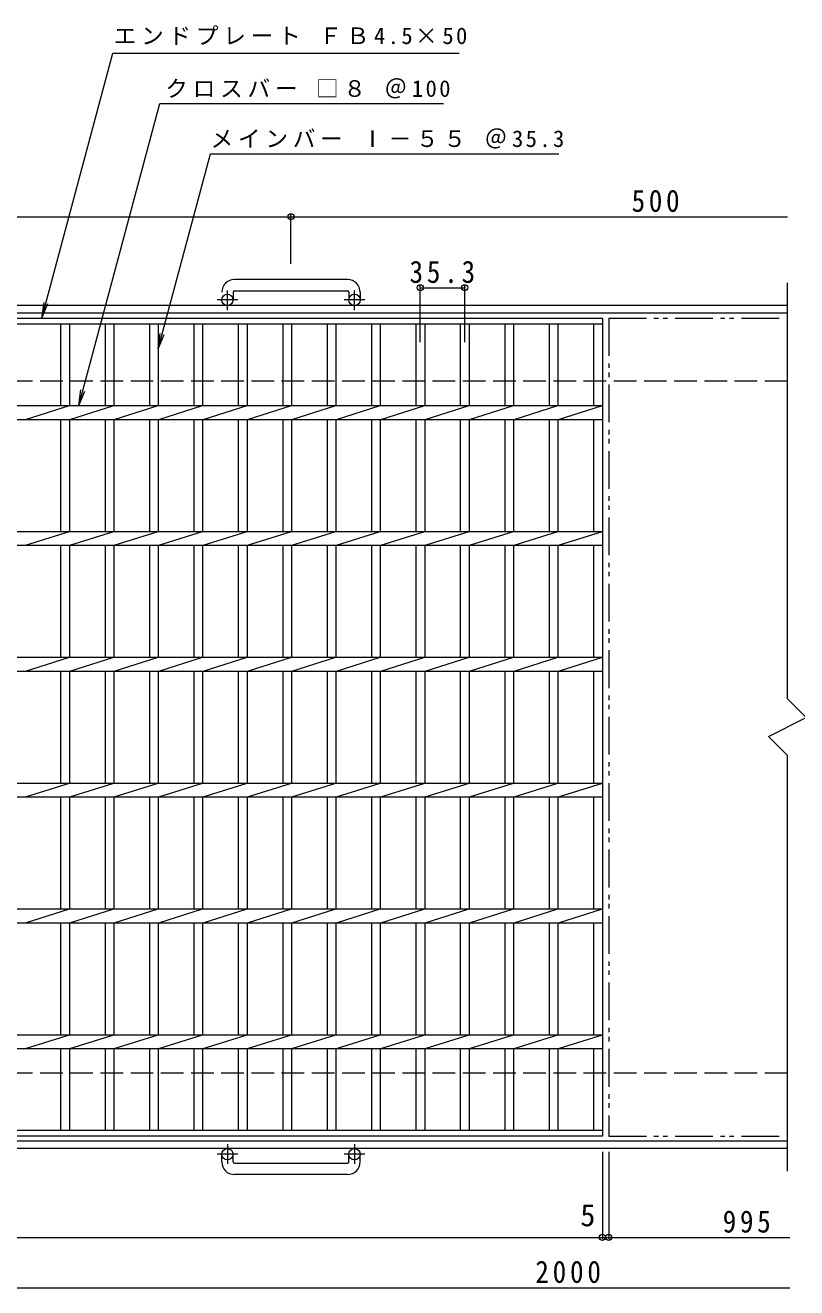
# Model space of a CAD drawing. Units: millimetres, scale not verified. Extents: x -971 to 979, y -824 to 787.
# Drawn here: x -380 to 233, y -216 to 787 of the extents above; entities that cross this region are included whole.
import ezdxf
from ezdxf.enums import TextEntityAlignment as Align

# ---------------------------------------------------------------- set-up
doc = ezdxf.new("R2010")
doc.units = ezdxf.units.MM
doc.header["$LTSCALE"] = 6
doc.header["$PDMODE"] = 32
doc.header["$PDSIZE"] = 4.8
for name, pattern in [('CHAIN1', [8, 5, -1, 1, -1]), ('DASHED3', [4, 3, -1]), ('DOUBLE_CHAIN1', [8.8, 5, -1, 0.6, -0.6, 0.6, -1])]:
    doc.linetypes.add(name, pattern=pattern)
for name, color, linetype, lineweight in [('B-1_ピット', 2, 'Continuous', 9), ('B-2_蓋', 3, 'Continuous', 9), ('B-4_寸法', 7, 'Continuous', 9)]:
    doc.layers.add(name, color=color, linetype=linetype, lineweight=lineweight)
doc.styles.add('ＭＳ ゴシック', font='')
doc.styles.get('ＭＳ ゴシック').set_extended_font_data('MS Gothic')

msp = doc.modelspace()

# ---------------------------------------------------------------- linework, layer by layer
at = {"layer": 'B-1_ピット'}
for p, q in [((-123.65, 584.988), (-213.65, 584.988)), ((-214.65, 574.988), (-214.65, 568.888)), ((-213.65, 575.988), (-123.65, 575.988)), ((-122.65, 574.988), (-122.65, 568.888)), ((-113.65, 574.988), (-113.65, 568.888)), ((225.944, 564.388), (-918.65, 564.388)), ((225.944, 558.388), (-918.65, 558.388)), ((225.944, -99.612), (-918.65, -99.612)), ((225.944, -105.612), (-918.65, -105.612)), ((-223.65, -116.213), (-223.65, -110.112)), ((-214.65, -116.213), (-214.65, -110.112)), ((-122.65, -116.213), (-122.65, -110.112)), ((-113.65, -116.213), (-113.65, -110.112)), ((-213.65, -117.213), (-123.65, -117.213)), ((-123.65, -126.212), (-213.65, -126.212))]:
    msp.add_line(p, q, dxfattribs=at)
at = {"layer": 'B-1_ピット', "linetype": 'CHAIN1'}
for p, q in [((-219.15, 560.781), (-219.15, 576.378)), ((-118.15, 560.781), (-118.15, 576.378)), ((-210.987, 568.888), (-227.394, 568.888)), ((-109.987, 568.888), (-126.394, 568.888)), ((-210.987, -110.112), (-227.394, -110.112)), ((-219.15, -102.005), (-219.15, -117.602)), ((-109.987, -110.112), (-126.394, -110.112)), ((-118.15, -102.005), (-118.15, -117.602))]:
    msp.add_line(p, q, dxfattribs=at)
at = {"layer": 'B-1_ピット', "linetype": 'DASHED3'}
for p, q in [((225.944, 504.388), (-918.65, 504.388)), ((225.944, -45.612), (-918.65, -45.612))]:
    msp.add_line(p, q, dxfattribs=at)
at = {"layer": 'B-1_ピット'}
for centre in [(-219.15, 568.888), (-118.15, 568.888), (-219.15, -110.112), (-118.15, -110.112)]:
    msp.add_circle(centre, 4.5, dxfattribs=at)
for centre, radius, start, end in [((-213.65, 574.988), 10, 90, 180), ((-123.65, 574.988), 10, 0, 90), ((-213.65, 574.988), 1, 90, 180), ((-123.65, 574.988), 1, 0, 90), ((-213.65, -116.213), 10, 180, 270), ((-213.65, -116.213), 1, 180, 270), ((-123.65, -116.213), 10, 270, 0), ((-123.65, -116.213), 1, 270, 0)]:
    msp.add_arc(centre, radius, start, end, dxfattribs=at)
at = {"layer": 'B-2_蓋'}
for p, q in [((225.944, 251.888), (225.944, 582.345)), ((-916.15, 554.388), (78.85, 554.388)), ((78.85, 554.388), (78.85, -95.612)), ((-916.15, 549.888), (78.85, 549.888)), ((-351.75, 549.888), (-351.75, 484.888)), ((-344.75, 549.888), (-344.75, 484.888)), ((-316.45, 549.888), (-316.45, 484.888)), ((-309.45, 549.888), (-309.45, 484.888)), ((-281.15, 549.888), (-281.15, 484.888)), ((-274.15, 549.888), (-274.15, 484.888)), ((-245.85, 549.888), (-245.85, 484.888)), ((-238.85, 549.888), (-238.85, 484.888)), ((-210.55, 549.888), (-210.55, 484.888)), ((-203.55, 549.888), (-203.55, 484.888)), ((-175.25, 549.888), (-175.25, 484.888)), ((-168.25, 549.888), (-168.25, 484.888)), ((-139.95, 549.888), (-139.95, 484.888)), ((-132.95, 549.888), (-132.95, 484.888)), ((-104.65, 549.888), (-104.65, 484.888)), ((-97.65, 549.888), (-97.65, 484.888)), ((-69.35, 549.888), (-69.35, 484.888)), ((-62.35, 549.888), (-62.35, 484.888)), ((-34.05, 549.888), (-34.05, 484.888)), ((-27.05, 549.888), (-27.05, 484.888)), ((1.25, 549.888), (1.25, 484.888)), ((8.25, 549.888), (8.25, 484.888)), ((36.55, 549.888), (36.55, 484.888)), ((43.55, 549.888), (43.55, 484.888)), ((71.85, 549.888), (71.85, 484.888)), ((-916.15, 484.888), (78.85, 484.888)), ((-379.65, 473.888), (-344.75, 484.888)), ((-344.35, 473.888), (-309.45, 484.888)), ((-309.05, 473.888), (-274.15, 484.888)), ((-273.75, 473.888), (-238.85, 484.888)), ((-238.45, 473.888), (-203.55, 484.888)), ((-203.15, 473.888), (-168.25, 484.888)), ((-167.85, 473.888), (-132.95, 484.888)), ((-132.55, 473.888), (-97.65, 484.888)), ((-97.25, 473.888), (-62.35, 484.888)), ((-61.95, 473.888), (-27.05, 484.888)), ((-26.65, 473.888), (8.25, 484.888)), ((8.65, 473.888), (43.55, 484.888)), ((43.95, 473.888), (78.85, 484.888)), ((-916.15, 473.888), (78.85, 473.888)), ((-351.75, 473.888), (-351.75, 384.888)), ((-344.75, 473.888), (-344.75, 384.888)), ((-316.45, 473.888), (-316.45, 384.888)), ((-309.45, 473.888), (-309.45, 384.888)), ((-281.15, 473.888), (-281.15, 384.888)), ((-274.15, 473.888), (-274.15, 384.888)), ((-245.85, 473.888), (-245.85, 384.888)), ((-238.85, 473.888), (-238.85, 384.888)), ((-210.55, 473.888), (-210.55, 384.888)), ((-203.55, 473.888), (-203.55, 384.888)), ((-175.25, 473.888), (-175.25, 384.888)), ((-168.25, 473.888), (-168.25, 384.888)), ((-139.95, 473.888), (-139.95, 384.888)), ((-132.95, 473.888), (-132.95, 384.888)), ((-104.65, 473.888), (-104.65, 384.888)), ((-97.65, 473.888), (-97.65, 384.888)), ((-69.35, 473.888), (-69.35, 384.888)), ((-62.35, 473.888), (-62.35, 384.888)), ((-34.05, 473.888), (-34.05, 384.888)), ((-27.05, 473.888), (-27.05, 384.888)), ((1.25, 473.888), (1.25, 384.888)), ((8.25, 473.888), (8.25, 384.888)), ((36.55, 473.888), (36.55, 384.888)), ((43.55, 473.888), (43.55, 384.888)), ((71.85, 473.888), (71.85, 384.888)), ((-916.15, 384.888), (78.85, 384.888)), ((-379.65, 373.888), (-344.75, 384.888)), ((-344.35, 373.888), (-309.45, 384.888)), ((-309.05, 373.888), (-274.15, 384.888)), ((-273.75, 373.888), (-238.85, 384.888)), ((-238.45, 373.888), (-203.55, 384.888)), ((-203.15, 373.888), (-168.25, 384.888)), ((-167.85, 373.888), (-132.95, 384.888)), ((-132.55, 373.888), (-97.65, 384.888)), ((-97.25, 373.888), (-62.35, 384.888)), ((-61.95, 373.888), (-27.05, 384.888)), ((-26.65, 373.888), (8.25, 384.888)), ((8.65, 373.888), (43.55, 384.888)), ((43.95, 373.888), (78.85, 384.888)), ((-916.15, 373.888), (78.85, 373.888)), ((-351.75, 373.888), (-351.75, 284.888)), ((-344.75, 373.888), (-344.75, 284.888)), ((-316.45, 373.888), (-316.45, 284.888)), ((-309.45, 373.888), (-309.45, 284.888)), ((-281.15, 373.888), (-281.15, 284.888)), ((-274.15, 373.888), (-274.15, 284.888)), ((-245.85, 373.888), (-245.85, 284.888)), ((-238.85, 373.888), (-238.85, 284.888)), ((-210.55, 373.888), (-210.55, 284.888)), ((-203.55, 373.888), (-203.55, 284.888)), ((-175.25, 373.888), (-175.25, 284.888)), ((-168.25, 373.888), (-168.25, 284.888)), ((-139.95, 373.888), (-139.95, 284.888)), ((-132.95, 373.888), (-132.95, 284.888)), ((-104.65, 373.888), (-104.65, 284.888)), ((-97.65, 373.888), (-97.65, 284.888)), ((-69.35, 373.888), (-69.35, 284.888)), ((-62.35, 373.888), (-62.35, 284.888)), ((-34.05, 373.888), (-34.05, 284.888)), ((-27.05, 373.888), (-27.05, 284.888)), ((1.25, 373.888), (1.25, 284.888)), ((8.25, 373.888), (8.25, 284.888)), ((36.55, 373.888), (36.55, 284.888)), ((43.55, 373.888), (43.55, 284.888)), ((71.85, 373.888), (71.85, 284.888)), ((-916.15, 284.888), (78.85, 284.888)), ((-379.65, 273.888), (-344.75, 284.888)), ((-344.35, 273.888), (-309.45, 284.888)), ((-309.05, 273.888), (-274.15, 284.888)), ((-273.75, 273.888), (-238.85, 284.888)), ((-238.45, 273.888), (-203.55, 284.888)), ((-203.15, 273.888), (-168.25, 284.888)), ((-167.85, 273.888), (-132.95, 284.888)), ((-132.55, 273.888), (-97.65, 284.888)), ((-97.25, 273.888), (-62.35, 284.888)), ((-61.95, 273.888), (-27.05, 284.888)), ((-26.65, 273.888), (8.25, 284.888)), ((8.65, 273.888), (43.55, 284.888)), ((43.95, 273.888), (78.85, 284.888)), ((-916.15, 273.888), (78.85, 273.888)), ((-351.75, 273.888), (-351.75, 184.888)), ((-344.75, 273.888), (-344.75, 184.888)), ((-316.45, 273.888), (-316.45, 184.888)), ((-309.45, 273.888), (-309.45, 184.888)), ((-281.15, 273.888), (-281.15, 184.888)), ((-274.15, 273.888), (-274.15, 184.888)), ((-245.85, 273.888), (-245.85, 184.888)), ((-238.85, 273.888), (-238.85, 184.888)), ((-210.55, 273.888), (-210.55, 184.888)), ((-203.55, 273.888), (-203.55, 184.888)), ((-175.25, 273.888), (-175.25, 184.888)), ((-168.25, 273.888), (-168.25, 184.888)), ((-139.95, 273.888), (-139.95, 184.888)), ((-132.95, 273.888), (-132.95, 184.888)), ((-104.65, 273.888), (-104.65, 184.888)), ((-97.65, 273.888), (-97.65, 184.888)), ((-69.35, 273.888), (-69.35, 184.888)), ((-62.35, 273.888), (-62.35, 184.888)), ((-34.05, 273.888), (-34.05, 184.888)), ((-27.05, 273.888), (-27.05, 184.888)), ((1.25, 273.888), (1.25, 184.888)), ((8.25, 273.888), (8.25, 184.888)), ((36.55, 273.888), (36.55, 184.888)), ((43.55, 273.888), (43.55, 184.888)), ((71.85, 273.888), (71.85, 184.888)), ((225.944, -123.569), (225.944, 206.888)), ((-916.15, 184.888), (78.85, 184.888)), ((-379.65, 173.888), (-344.75, 184.888)), ((-344.35, 173.888), (-309.45, 184.888)), ((-309.05, 173.888), (-274.15, 184.888)), ((-273.75, 173.888), (-238.85, 184.888)), ((-238.45, 173.888), (-203.55, 184.888)), ((-203.15, 173.888), (-168.25, 184.888)), ((-167.85, 173.888), (-132.95, 184.888)), ((-132.55, 173.888), (-97.65, 184.888)), ((-97.25, 173.888), (-62.35, 184.888)), ((-61.95, 173.888), (-27.05, 184.888)), ((-26.65, 173.888), (8.25, 184.888)), ((8.65, 173.888), (43.55, 184.888)), ((43.95, 173.888), (78.85, 184.888)), ((-916.15, 173.888), (78.85, 173.888)), ((-351.75, 173.888), (-351.75, 84.888)), ((-344.75, 173.888), (-344.75, 84.888)), ((-316.45, 173.888), (-316.45, 84.888)), ((-309.45, 173.888), (-309.45, 84.888)), ((-281.15, 173.888), (-281.15, 84.888)), ((-274.15, 173.888), (-274.15, 84.888)), ((-245.85, 173.888), (-245.85, 84.888)), ((-238.85, 173.888), (-238.85, 84.888)), ((-210.55, 173.888), (-210.55, 84.888)), ((-203.55, 173.888), (-203.55, 84.888)), ((-175.25, 173.888), (-175.25, 84.888)), ((-168.25, 173.888), (-168.25, 84.888)), ((-139.95, 173.888), (-139.95, 84.888)), ((-132.95, 173.888), (-132.95, 84.888)), ((-104.65, 173.888), (-104.65, 84.888)), ((-97.65, 173.888), (-97.65, 84.888)), ((-69.35, 173.888), (-69.35, 84.888)), ((-62.35, 173.888), (-62.35, 84.888)), ((-34.05, 173.888), (-34.05, 84.888)), ((-27.05, 173.888), (-27.05, 84.888)), ((1.25, 173.888), (1.25, 84.888)), ((8.25, 173.888), (8.25, 84.888)), ((36.55, 173.888), (36.55, 84.888)), ((43.55, 173.888), (43.55, 84.888)), ((71.85, 173.888), (71.85, 84.888)), ((-916.15, 84.888), (78.85, 84.888)), ((-379.65, 73.888), (-344.75, 84.888)), ((-344.35, 73.888), (-309.45, 84.888)), ((-309.05, 73.888), (-274.15, 84.888)), ((-273.75, 73.888), (-238.85, 84.888)), ((-238.45, 73.888), (-203.55, 84.888)), ((-203.15, 73.888), (-168.25, 84.888)), ((-167.85, 73.888), (-132.95, 84.888)), ((-132.55, 73.888), (-97.65, 84.888)), ((-97.25, 73.888), (-62.35, 84.888)), ((-61.95, 73.888), (-27.05, 84.888)), ((-26.65, 73.888), (8.25, 84.888)), ((8.65, 73.888), (43.55, 84.888)), ((43.95, 73.888), (78.85, 84.888)), ((-916.15, 73.888), (78.85, 73.888)), ((-351.75, 73.888), (-351.75, -15.113)), ((-344.75, 73.888), (-344.75, -15.113)), ((-316.45, 73.888), (-316.45, -15.113)), ((-309.45, 73.888), (-309.45, -15.113)), ((-281.15, 73.888), (-281.15, -15.113)), ((-274.15, 73.888), (-274.15, -15.113)), ((-245.85, 73.888), (-245.85, -15.113)), ((-238.85, 73.888), (-238.85, -15.113)), ((-210.55, 73.888), (-210.55, -15.113)), ((-203.55, 73.888), (-203.55, -15.113)), ((-175.25, 73.888), (-175.25, -15.113)), ((-168.25, 73.888), (-168.25, -15.113)), ((-139.95, 73.888), (-139.95, -15.113)), ((-132.95, 73.888), (-132.95, -15.113)), ((-104.65, 73.888), (-104.65, -15.113)), ((-97.65, 73.888), (-97.65, -15.113)), ((-69.35, 73.888), (-69.35, -15.113)), ((-62.35, 73.888), (-62.35, -15.113)), ((-34.05, 73.888), (-34.05, -15.113)), ((-27.05, 73.888), (-27.05, -15.113)), ((1.25, 73.888), (1.25, -15.113)), ((8.25, 73.888), (8.25, -15.113)), ((36.55, 73.888), (36.55, -15.113)), ((43.55, 73.888), (43.55, -15.113)), ((71.85, 73.888), (71.85, -15.113)), ((-916.15, -15.112), (78.85, -15.112)), ((-379.65, -26.112), (-344.75, -15.112)), ((-344.35, -26.112), (-309.45, -15.112)), ((-309.05, -26.112), (-274.15, -15.112)), ((-273.75, -26.112), (-238.85, -15.112)), ((-238.45, -26.112), (-203.55, -15.112)), ((-203.15, -26.112), (-168.25, -15.112)), ((-167.85, -26.112), (-132.95, -15.112)), ((-132.55, -26.112), (-97.65, -15.112)), ((-97.25, -26.112), (-62.35, -15.112)), ((-61.95, -26.112), (-27.05, -15.112)), ((-26.65, -26.112), (8.25, -15.112)), ((8.65, -26.112), (43.55, -15.112)), ((43.95, -26.112), (78.85, -15.112)), ((-916.15, -26.112), (78.85, -26.112)), ((-351.75, -26.112), (-351.75, -91.112)), ((-344.75, -26.112), (-344.75, -91.112)), ((-316.45, -26.112), (-316.45, -91.112)), ((-309.45, -26.112), (-309.45, -91.112)), ((-281.15, -26.112), (-281.15, -91.112)), ((-274.15, -26.112), (-274.15, -91.112)), ((-245.85, -26.112), (-245.85, -91.112)), ((-238.85, -26.112), (-238.85, -91.112)), ((-210.55, -26.112), (-210.55, -91.112)), ((-203.55, -26.112), (-203.55, -91.112)), ((-175.25, -26.112), (-175.25, -91.112)), ((-168.25, -26.112), (-168.25, -91.112)), ((-139.95, -26.112), (-139.95, -91.112)), ((-132.95, -26.112), (-132.95, -91.112)), ((-104.65, -26.112), (-104.65, -91.112)), ((-97.65, -26.112), (-97.65, -91.112)), ((-69.35, -26.112), (-69.35, -91.112)), ((-62.35, -26.112), (-62.35, -91.112)), ((-34.05, -26.112), (-34.05, -91.112)), ((-27.05, -26.112), (-27.05, -91.112)), ((1.25, -26.112), (1.25, -91.112)), ((8.25, -26.112), (8.25, -91.112)), ((36.55, -26.112), (36.55, -91.112)), ((43.55, -26.112), (43.55, -91.112)), ((71.85, -26.112), (71.85, -91.112)), ((78.85, -91.112), (-916.15, -91.112)), ((78.85, -95.612), (-916.15, -95.612))]:
    msp.add_line(p, q, dxfattribs=at)
at = {"layer": 'B-2_蓋', "linetype": 'DOUBLE_CHAIN1'}
for p, q in [((83.85, 554.388), (83.85, -95.612)), ((83.85, 554.388), (225.944, 554.388)), ((83.85, -95.612), (225.944, -95.612))]:
    msp.add_line(p, q, dxfattribs=at)
at = {"layer": 'B-2_蓋'}
msp.add_lwpolyline([(225.944, 206.888), (210.944, 221.888), (240.944, 236.888), (225.944, 251.888)], dxfattribs=at)
at = {"layer": 'B-4_寸法'}
for p, q in [((-366.551, 554.388), (-310.121, 764.988)), ((-310.121, 764.988), (-35.106, 764.988)), ((-337.299, 484.888), (-272.964, 724.988)), ((-272.964, 724.988), (-47.4, 724.988)), ((-274.15, 529.888), (-232.591, 684.988)), ((-232.591, 684.988), (44.244, 684.988)), ((-918.65, 634.988), (225.944, 634.988)), ((-168.65, 597.488), (-168.65, 636.488)), ((-65.85, 535.211), (-65.85, 580.031)), ((-65.85, 578.531), (-30.55, 578.531)), ((-30.55, 535.211), (-30.55, 580.031)), ((-366.551, 554.388), (-364.92, 566.781)), ((-366.551, 554.388), (-361.768, 565.937)), ((-274.15, 529.888), (-272.518, 542.281)), ((-274.15, 529.888), (-269.366, 541.437)), ((-337.299, 484.888), (-335.667, 497.281)), ((-337.299, 484.888), (-332.515, 496.437)), ((78.85, -108.112), (78.85, -177.712)), ((83.85, -108.112), (83.85, -177.712)), ((-971.117, -176.212), (227.893, -176.212)), ((-918.65, -216.212), (227.893, -216.212))]:
    msp.add_line(p, q, dxfattribs=at)
for p in [(-168.65, 634.988), (-65.85, 578.531), (-30.55, 578.531), (78.85, -176.212), (83.85, -176.212)]:
    msp.add_point(p, dxfattribs=at)

# ---------------------------------------------------------------- texts
at = {"layer": 'B-4_寸法', "color": 2, "style": 'ＭＳ ゴシック'}
msp.add_text('5', height=17.6, dxfattribs=at).set_placement((61.314, -172.612), align=Align.BOTTOM_LEFT)
at = {"layer": 'B-4_寸法', "char_height": 13.2, "attachment_point": 7, "style": 'ＭＳ ゴシック'}
for s, insert in [('\\T1.21;エンドプレート\\~ＦＢ4.5×50', (-309.607, 771.415)), ('\\T1.21;クロスバー\\~□８\\~＠100', (-268.589, 729.012)), ('\\T1.21;メインバー\\~Ⅰ－５５\\~＠35.3', (-232.591, 689.158))]:
    msp.add_mtext(s, dxfattribs=dict(at, insert=insert))
at = {"layer": 'B-4_寸法', "color": 2, "char_height": 17.6, "attachment_point": 7, "style": 'ＭＳ ゴシック'}
for s, insert in [('\\T1.27;\\W0.9;500', (102.059, 638.588)), ('\\T1.28;\\W0.9;35.3', (-74.45, 582.131)), ('\\T1.27;\\W0.9;995', (174.506, -172.612)), ('\\T1.28;\\W0.9;2000', (25.544, -212.612))]:
    msp.add_mtext(s, dxfattribs=dict(at, insert=insert))

doc.saveas('drawing.dxf')
